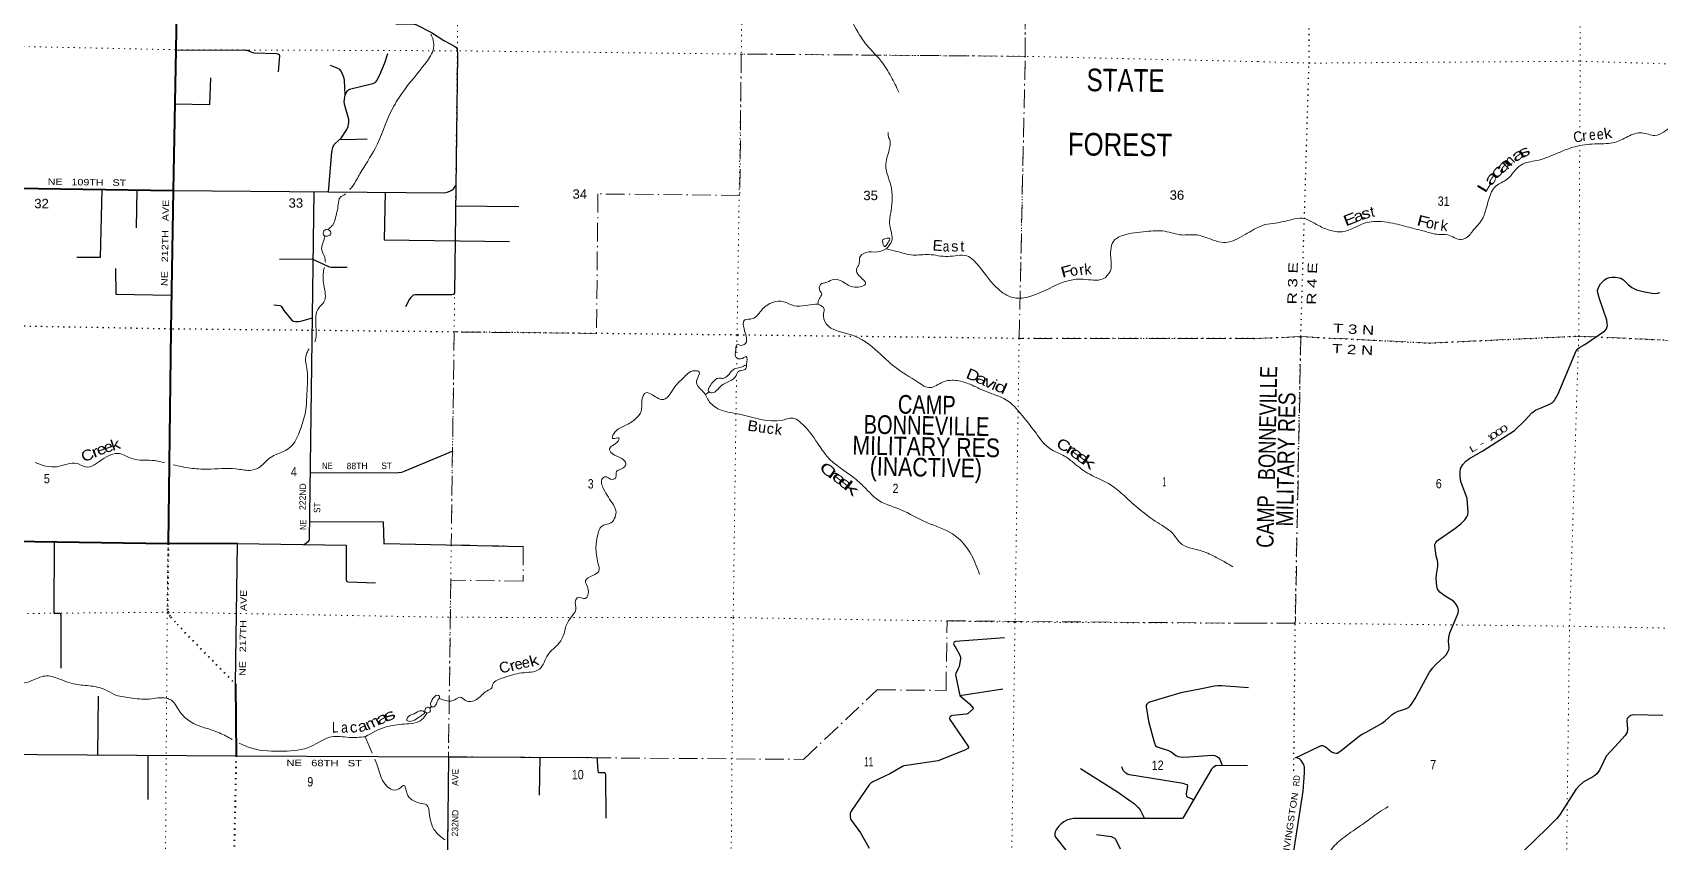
# Model space of a CAD drawing. Header units: feet. Extents: x -481249 to -254670, y -730376 to -544252.
# Drawn here: x -374718 to -344259, y -667549 to -652396 of the extents above; entities that cross this region are included whole.
import ezdxf
from ezdxf.enums import TextEntityAlignment as Align

# ---------------------------------------------------------------- set-up
doc = ezdxf.new("R2010")
doc.units = ezdxf.units.FT
doc.header["$LTSCALE"] = 70
doc.linetypes.add('DOT_DASHED', pattern=[7.7, 5, -1.2, 0.3, -1.2])
doc.linetypes.add('DOTTED', pattern=[1.5, 0.3, -1.2])
for name, color, linetype, lineweight in [('26', 7, 'Continuous', 40), ('27', 7, 'Continuous', 13), ('29', 7, 'Continuous', 25), ('39', 7, 'Continuous', 13), ('41', 7, 'Continuous', 13), ('44', 7, 'DOT_DASHED', 13), ('53', 7, 'DOTTED', 40), ('6', 7, 'DOTTED', 25), ('7', 7, 'DOTTED', 13)]:
    doc.layers.add(name, color=color, linetype=linetype, lineweight=lineweight)
doc.layers.add('30', color=7, linetype='Continuous')

msp = doc.modelspace()

# ---------------------------------------------------------------- linework, layer by layer
at = {"layer": '26'}
for p, q in [((-370879.36, -661970.24), (-372178.45, -661970.88)), ((-370920.41, -664598.3), (-370906.87, -665943.91))]:
    msp.add_line(p, q, dxfattribs=at)
for points in [[(-371950.08, -647445.4), (-371950.2, -647474.36), (-372036.64, -652718.16), (-372083.21, -655353.3), (-372128.49, -657963.97), (-372178.45, -661970.88)], [(-375461.45, -655304.86), (-372083.21, -655353.3)], [(-372178.45, -661970.88), (-372186.84, -661970.74), (-380068.02, -661854.55)]]:
    msp.add_lwpolyline(points, dxfattribs=at)
at = {"layer": '29'}
for p, q in [((-372764.14, -655343.54), (-372775.55, -656051.83)), ((-366797, -655645.26), (-365615.34, -655655.69)), ((-370920.41, -664598.3), (-370879.36, -661970.24)), ((-373489.14, -664828.7), (-373502.9, -665926.39)), ((-357357.62, -664811.77), (-356551.64, -664690.9)), ((-372557.98, -665932.76), (-372560.37, -666763.36)), ((-366929.01, -665961.12), (-366964.19, -668699.3)), ((-365218.51, -665969.95), (-365230.72, -666680.69)), ((-351193.94, -668294.02), (-350931.49, -666603.57))]:
    msp.add_line(p, q, dxfattribs=at)
for points in [[(-367914.08, -652232.08), (-367613.13, -652233.79), (-367544.52, -652243.78), (-367245.76, -652397.64), (-367018.81, -652544.02), (-366828.91, -652643.75), (-366794.1, -652668.71), (-366765.98, -652701.53), (-366761.29, -652814.07), (-366817.53, -657273.44), (-366834.18, -657304.2), (-366866.31, -657311.51), (-367553.93, -657311.15), (-367589.7, -657319.15), (-367610.79, -657335.56), (-367636.57, -657359.01), (-367663.42, -657388.67), (-367736.35, -657536.78)], [(-372035.82, -652719.63), (-370728.74, -652727.24), (-370706.48, -652729.59), (-370687.73, -652733.11), (-370660.2, -652743.08), (-370595.17, -652771.79), (-370575.54, -652777.14), (-370144.07, -652792.12), (-370119.44, -652797.58), (-370101.86, -652808.13), (-370093.66, -652818.68), (-370092.88, -652831.09), (-370116.93, -653133.85)], [(-369179.42, -655378.34), (-369113.6, -654639.12), (-369097.33, -654552.41), (-369071.55, -654496.14), (-369052.38, -654476.79), (-368942.45, -654377.34), (-368833.21, -654212.02), (-368809.07, -654156.16), (-368802.04, -654120.99), (-368797.36, -654076.44), (-368799.48, -654025.19), (-368873.52, -653761.08), (-368880.78, -653692.3), (-368868.23, -653564.88), (-368819.62, -653486.75), (-368800.87, -653468), (-368782.16, -653458.94), (-368348.3, -653354.26), (-368306.38, -653334.35), (-368282.94, -653313.25), (-368271.23, -653296.83), (-368225.27, -653199.21), (-368122.65, -652965.93), (-368065.12, -652787.57)], [(-368868.23, -653564.88), (-368880.75, -653291.29), (-368887.58, -653233.53), (-368939.26, -653118.49), (-368962.58, -653090.5), (-369012.11, -653063.1), (-369137.11, -653016.61)], [(-372054.56, -653731.91), (-371398.51, -653747.57), (-371380.46, -653245.18)], [(-368960.04, -654393.25), (-368860.93, -654398.99), (-368452.97, -654389.53)], [(-373422.87, -655334.09), (-373450.5, -656609.86), (-373888.48, -656612.52)], [(-372083.21, -655353.3), (-366997.37, -655397.16), (-366954.01, -655386.62), (-366908.37, -655369.56), (-366868.92, -655349.98), (-366836.84, -655323.31), (-366792.13, -655259.25)], [(-369631.05, -661988.91), (-369550.12, -661923.12), (-369538.27, -661909.33), (-369530.54, -661892.61), (-369447.93, -655376.03)], [(-368117.24, -655387.5), (-368133.01, -656281.57), (-365790.91, -656312.43)], [(-370095.1, -656639.7), (-369481.11, -656634.58), (-369405.86, -656670.07), (-369177.3, -656780.12), (-369134.62, -656789.4), (-368824.8, -656789.87)], [(-373162.98, -656817.17), (-373159.9, -657299.19), (-372117.28, -657317.92)], [(-348209.58, -663803.03), (-348203.34, -663719.19), (-348186.24, -663637.93), (-348028.09, -663274.42), (-348022, -663229.32), (-348032.36, -663163.22), (-348075.23, -663091.5), (-348117.85, -663047.75), (-348273.01, -662955.6), (-348370.04, -662876.69), (-348412.79, -662821.09), (-348429.55, -662768.74), (-348438.43, -662624.36), (-348432.78, -662546.14), (-348409.49, -662396.46), (-348407.44, -662330.34), (-348412.79, -662286.5), (-348439.36, -662199.16), (-348465.39, -662009.99), (-348465.15, -661983.93), (-348446.98, -661948.65), (-348420.26, -661919.78), (-348396.78, -661899.68), (-348091.1, -661685.83), (-347971.45, -661590.48), (-347905.19, -661524.19), (-347864.58, -661468.59), (-347846.71, -661428.15), (-347838.94, -661378.78), (-347860.29, -661127.07), (-347977.86, -660807.84), (-347989.89, -660714.47), (-347990.68, -660623.94), (-347982.13, -660564.07), (-347939.39, -660487.09), (-347883.34, -660426.82), (-347815.43, -660375.9), (-347567.98, -660229.28), (-346973.81, -659853.21), (-346770.83, -659654.49), (-346650.63, -659522.7), (-346582.23, -659471.4), (-346341.25, -659371.98), (-346265.93, -659334.52), (-346231.74, -659296.03), (-346154.14, -659164.8), (-345815.63, -658358.52), (-345788.26, -658322.02), (-345756.2, -658298.5), (-345656.54, -658240.74), (-345283.77, -657986.69), (-345248.85, -657949.02), (-345238.17, -657904.12), (-345233.65, -657889), (-345234.72, -657838.76), (-345245.31, -657785.32), (-345379.18, -657384.62), (-345413.18, -657271.03), (-345416.38, -657231.47), (-345402.68, -657171.47), (-345365.09, -657103.17), (-345288.15, -657026.19), (-345237.93, -656997.32), (-345193.94, -656984.94), (-345141.75, -656975.94), (-345078.7, -656979.14), (-344983.46, -656996.92), (-344934.44, -657027.26), (-344847.55, -657117.03), (-344776.28, -657172.66), (-344685.45, -657218.64), (-344539.45, -657256.06), (-344356.31, -657282.79), (-344286.86, -657277.44), (-344252.61, -657264.18)], [(-370200.17, -657495.41), (-370085.49, -657510.52), (-370062.78, -657522.21), (-370010.43, -657603.11), (-369870.04, -657779.61), (-369841.75, -657803.62), (-369797.22, -657808.31), (-369734.65, -657806.37), (-369696.44, -657803.62), (-369477.9, -657740.33)], [(-369514.72, -660644.64), (-367868.39, -660640.41), (-367807.17, -660630.97), (-367739.49, -660607.99), (-366842.75, -660230.84)], [(-369526.25, -661554.09), (-368151.98, -661564.66), (-368138.88, -661971.49), (-368120.86, -661969.87), (-365535.31, -662021.76)], [(-374315.21, -661939.36), (-374317.51, -663271.21), (-374213.84, -663272.84), (-374201.71, -663277.62), (-374192.74, -663290.43), (-374190.32, -663307.78), (-374188.24, -664303.38)], [(-370879.36, -661970.24), (-368845.08, -662000.66), (-368846.09, -662651.05), (-368834.59, -662676.66), (-368808.85, -662687.73), (-368299.42, -662702.34)], [(-356518.51, -663733.94), (-357435.42, -663804.61), (-357461.8, -663816.35), (-357474.06, -663837.72), (-357461.8, -663877.32), (-357431.78, -663922.4), (-357365.7, -664043.82), (-357346.95, -664095.41), (-357345.94, -664127.69), (-357372.73, -664273.63), (-357393.84, -664324.2), (-357431.33, -664402.61), (-357435.88, -664427.07), (-357357.62, -664811.77)], [(-350931.49, -666603.57), (-350904.55, -666264.17), (-350905.63, -666164.75), (-350909.9, -666128.4), (-350921.65, -666101.66), (-350967.61, -666030.04), (-350998.59, -666003.3), (-351027.45, -665989.41), (-351074.23, -665982.01), (-350631, -665768.09), (-350585.05, -665752.07), (-350561.55, -665749.93), (-350545.51, -665755.26), (-350516.66, -665767.03), (-350485.67, -665793.75), (-350400.18, -665870.73), (-350352.1, -665891.05), (-350311.5, -665895.33), (-350284.78, -665892.11), (-350190.74, -665827.96), (-349874.44, -665571.37), (-349826.36, -665540.38), (-349750.48, -665498.67), (-349451.28, -665331.88), (-349395.72, -665291.28), (-349263.21, -665169.38), (-349209.79, -665135.18), (-349152.08, -665109.5), (-349023.85, -665071.02), (-348959.74, -665038.96), (-348916.99, -665002.59), (-348888.14, -664960.91), (-348831.5, -664870.02), (-348566.49, -664378.22), (-348504.52, -664294.85), (-348446.81, -664232.82), (-348275.84, -664078.86), (-348253.4, -664052.15), (-348226.69, -664008.32), (-348204.25, -663958.07), (-348198.9, -663924.91), (-348209.58, -663803.03)], [(-357357.62, -664811.77), (-357174.87, -664969.2), (-357102.7, -665058.49), (-357199.28, -665149.5), (-357216.86, -665158.88), (-357240.72, -665163.34), (-357489.92, -665188.19), (-357513.22, -665195.57), (-357534.46, -665209.3), (-357542.37, -665218.97), (-357549.11, -665235.68), (-357549.69, -665249.17), (-357546.58, -665264.71), (-357476.61, -665363.92), (-357196.98, -665774.76), (-357193.72, -665790.58), (-357207.57, -665804.46), (-357250.09, -665831.51), (-357732.83, -666028.6), (-357763.94, -666038.27), (-358358.65, -666123.57), (-358408.47, -666132.36), (-358429.66, -666142.1), (-358670.3, -666280.74), (-358986.24, -666431.36), (-359023.63, -666456.92), (-359056.56, -666489.98), (-359391.9, -666979.94), (-359409.31, -667025.83), (-359411.66, -667070.38), (-359402.28, -667131.35), (-359387.46, -667157.6), (-359218.09, -667384.58), (-359051.92, -667671.35)], [(-351952.26, -664669.61), (-352458.56, -664632.94), (-352527.71, -664631.76), (-352588.75, -664637.82), (-352803.58, -664685.22), (-353218.93, -664764.35), (-353804.12, -664939.69), (-353831.14, -664953.08), (-353859.27, -664976.54), (-353868.65, -664995.3), (-353869.74, -665022.12), (-353825.29, -665298.37), (-353722.66, -665663.62), (-353691.66, -665756.38), (-353664.91, -665774.55), (-353450.19, -665845.51), (-353400.92, -665867.84), (-353316.36, -665937.43), (-353272.03, -665955.74), (-353189.98, -665967.47), (-353069.08, -665966.53), (-352632.03, -665932.29), (-352580.79, -665938.8), (-352533.57, -665962.78), (-352509.74, -665984.17), (-352489.03, -666009.69), (-352446.09, -666128.12)], [(-344192.78, -665191.86), (-344744.17, -665174.75), (-344793.34, -665187.58), (-344833.94, -665213.24), (-344861.73, -665247.45), (-344872.41, -665285.94), (-344859.58, -665448.45), (-344866.01, -665501.91), (-344902.33, -665563.92), (-345026.28, -665700.77), (-345252.82, -665944.53), (-345277.42, -665986.22), (-345308.39, -666060), (-345381.05, -666213.95), (-345433.43, -666281.3), (-345496.46, -666329.42), (-345688.81, -666440.61), (-345762.56, -666503.68), (-345821.31, -666573.18), (-346116.24, -667039.33), (-346146.18, -667079.96), (-346184.63, -667124.86), (-346355.61, -667291.65)], [(-377483.42, -666750.53), (-377470.41, -665935.34), (-377456.35, -665911.9), (-377420.43, -665899.94), (-370906.87, -665943.91)], [(-370906.87, -665943.91), (-366926.13, -665961.13), (-364247.13, -665974.97), (-364167.29, -665980.63), (-364155.85, -665990.45), (-364145.75, -666003.02), (-364144.55, -666042.95), (-364136.19, -666224.68), (-364130.56, -666242.75), (-364111.32, -666255.41), (-364007.02, -666260.1), (-363995.13, -666267.52), (-363989.77, -666299.55), (-363983.99, -667109.69)], [(-351974.4, -666132.95), (-352542.58, -666127.13), (-352570.5, -666134.6), (-352598.64, -666148.67), (-352619.73, -666167.44), (-352643.84, -666192.86), (-353181.89, -667109.37), (-353202.29, -667120.85), (-353268.08, -667121.54), (-355223, -667120.7), (-355293.39, -667130.23), (-355354.34, -667151.34), (-355410.6, -667179.48), (-355458.81, -667217.53), (-355511.41, -667266.26), (-355554.99, -667329.25), (-355570.02, -667367.11), (-355581.74, -667399.95), (-355579.39, -667437.48), (-355567.81, -667470.63), (-355154.31, -667984.01)], [(-355100.27, -666181.57), (-354405.44, -666621), (-354090.14, -666847.04), (-354022.8, -666905.07), (-354001.7, -666926.18), (-353974.65, -666969.15), (-353902.25, -667121.27)], [(-352983.09, -666770.73), (-353079.21, -666727.99), (-353098.06, -666716.08), (-353107.35, -666702.19), (-353111.01, -666663.94), (-353087.76, -666500.83), (-353107.35, -666486.41), (-353175, -666465.09), (-354179.19, -666302.51), (-354219.72, -666288.23), (-354250.19, -666267.12), (-354297.44, -666218.25), (-354326.14, -666153.81)], [(-348906.73, -670439.49), (-348851.84, -670340.84), (-348792, -670233.92), (-348771.17, -670183.15), (-348740.71, -669998.71), (-348715.61, -669932.97), (-348676.59, -669878.97), (-348586.83, -669746.4), (-348108.1, -669113.46), (-348011.4, -669003.87), (-347766.16, -668775.62), (-347716.47, -668738.72), (-347629.38, -668694.36), (-347321.62, -668566.07), (-347260.18, -668530.25), (-347230.26, -668500.31), (-347210.49, -668476.26), (-347137.82, -668322.3), (-346911.28, -667860.43), (-346866.94, -667796.81), (-346795.88, -667723.58), (-346355.61, -667291.65)], [(-354797.16, -667416.87), (-354522.14, -667458.51), (-354496.92, -667466.21), (-354473.48, -667477.94), (-354459.41, -667489.67), (-354445.17, -667508), (-354356.27, -667684.33)]]:
    msp.add_lwpolyline(points, dxfattribs=at)
at = {"layer": '39'}
for p, q in [((-362050.81, -659126.78), (-362122.82, -659185.4)), ((-367280, -665055.92), (-367248.01, -665013.59)), ((-368489.11, -665587.67), (-368358.35, -665893.99))]:
    msp.add_line(p, q, dxfattribs=at)
for points in [[(-358914.53, -647112.96), (-358998.29, -647402.21), (-359262.71, -647630.12), (-359512.58, -647830.41), (-359578.71, -647938.76), (-359620.26, -648217.21), (-359721.16, -648364.74), (-359755.16, -648565.54), (-359727.82, -648897.3), (-359725.05, -649058.96), (-359466.53, -649325.71), (-359329.5, -649569.97), (-359417.28, -649961.18), (-359681.01, -650254.94), (-359747.3, -650471.03), (-359691.27, -650767.47), (-359601.45, -651274.11), (-359553.29, -651664.15), (-359481.35, -651964.92), (-359296.83, -652333.87), (-359133.98, -652586.65), (-358833.02, -652930.1), (-358641.07, -653227.38), (-358500.84, -653511.61)], [(-368777.45, -655338.42), (-368722.39, -655267.75), (-368587.93, -655041.11), (-368304.58, -654566.2), (-367998.62, -653860.32), (-367804.26, -653537.18), (-367353, -652962.02), (-367211.62, -652689.64), (-367216.58, -652537.91), (-367259.92, -652428.58)], [(-351822.42, -656069.01), (-351647, -655995.43), (-351448.7, -655965.4), (-351138.06, -655900.44), (-350943.81, -655876.38), (-350640.96, -656011.75), (-350415.74, -656104.23), (-350165.85, -656122.82), (-349935.01, -656033.01), (-349656.12, -655939.68), (-349466.07, -655937.62), (-349250.31, -655969.89), (-348905.01, -656055.59), (-348655.54, -656120.26), (-348392.01, -656179.08), (-348220.05, -656186.85), (-347970.78, -656273.57), (-347824.08, -656198.92), (-347755.31, -656113.46), (-347621.93, -655962.53), (-347451.91, -655515.39), (-347321.74, -655274.24), (-347112.55, -655146.13), (-346856.11, -654878.23), (-346551.3, -654793.18), (-346119.8, -654635.28), (-345794.75, -654524.39), (-345422.3, -654482.11), (-345095.98, -654453.39), (-344850.98, -654345.69), (-344586.29, -654274.26), (-344344.69, -654324.83), (-344027.14, -654157.74), (-343712.31, -654070.79), (-343339.71, -654012.49), (-343060.02, -653828.99)], [(-358733.47, -656447.54), (-358630.57, -656300.06), (-358668.59, -656001.99), (-358643.14, -655729.19), (-358649.71, -655258.21), (-358744.35, -654893.13), (-358678.27, -654587.26), (-358670.56, -654401.88), (-358695.42, -654345.5), (-358697.94, -654271.63)], [(-369179.94, -656086.39), (-369164.1, -656064.56), (-369096.89, -656002.12), (-369052.73, -655893.31), (-368995.2, -655615.2), (-368958.6, -655484.28), (-368871.53, -655428.24), (-368861.87, -655419.14)], [(-369247.02, -656212.47), (-369277.79, -656151.97), (-369228.52, -656087.16), (-369174.61, -656090.28), (-369136.12, -656164.9), (-369180.92, -656205.87), (-369247.02, -656212.47)], [(-358733.47, -656447.54), (-358536.54, -656495.54), (-358232.07, -656563.74), (-357940.07, -656555.86), (-357580.98, -656591.27), (-357228.96, -656580.65), (-356989.18, -656785.16), (-356635.79, -657205.51), (-356369.04, -657360.7), (-356091.03, -657352.53), (-355303.2, -657039.76), (-355046.88, -657017.17), (-354672.89, -657007.01), (-354542.26, -656872.07), (-354531, -656608.95), (-354458.48, -656281.27), (-354306.87, -656196.64), (-353867.65, -656124), (-353521.75, -656119.24), (-353199.3, -656187.8), (-352945.38, -656185.12), (-352714.76, -656247.78), (-352380.56, -656328.56), (-352027.95, -656188.28), (-351819.92, -656067.96)], [(-369235.45, -656699.89), (-369252.6, -656591.42), (-369305.39, -656432.71), (-369288.01, -656363.24), (-369245.55, -656212.32)], [(-358750.61, -656400.27), (-358701.14, -656330.51), (-358673.53, -656249.28), (-358735.59, -656253.98), (-358806.32, -656292.4), (-358799.25, -656338.44), (-358754.61, -656405.21), (-358750.61, -656400.27)], [(-360013.45, -657482.37), (-359987.43, -657379.06), (-359941.79, -657296.22), (-359976.52, -657233.65), (-359966.18, -657116.15), (-359849.41, -657074.69), (-359710.39, -657019.73), (-359555.29, -657060.87), (-359323.55, -657167.45), (-359120.31, -657099.86), (-359239.32, -656953.73), (-359292.84, -656830.92), (-359245, -656738.14), (-359232.62, -656618.7), (-359118.65, -656517.33), (-358900.55, -656505.91), (-358733.47, -656447.54)], [(-369435.06, -658189.99), (-369414.03, -658126.03), (-369409.34, -658013.48), (-369414.03, -657788.38), (-369414.03, -657708.66), (-369353.71, -657548.96), (-369263.72, -657447.09), (-369236.67, -657294.03), (-369267.16, -657119.82), (-369267.81, -656852.46), (-369255.2, -656799.96)], [(-361355.79, -658631.27), (-361358.47, -658467.75), (-361455.25, -658509.62), (-361542.69, -658483.86), (-361551.76, -658338.03), (-361519.64, -658230.96), (-361489.99, -658247.54), (-361369.54, -658222.12), (-361360.68, -658078.65), (-361380.71, -657780.97), (-361242.28, -657755.92), (-361048.76, -657574.41), (-360654.26, -657438.98), (-360459.89, -657514.86), (-360253.84, -657507.18), (-360059.55, -657487.29), (-360013.45, -657482.37)], [(-360013.45, -657482.37), (-359897.39, -657574.46), (-359906.97, -657654.07), (-359858.97, -657852.58), (-359393.34, -658057.81), (-358890.01, -658377.54), (-358575.82, -658659.41), (-358141.79, -658945.78), (-357909.97, -659048.37), (-357680.04, -658945.42), (-357405.62, -658917.23), (-357165.13, -658986.08), (-356877.88, -659115.76), (-356432.11, -659314.59), (-356271.38, -659473.56), (-355930.17, -659903.63), (-355666.14, -660194.43), (-355398.99, -660329.68), (-355219.76, -660463.1), (-354926.07, -660670.73), (-354524.37, -660874.62), (-354276.56, -661077.3), (-353658.86, -661574.98), (-353345.72, -661808.95), (-353230.74, -661956.99), (-352857.78, -662098.44), (-352582.24, -662213.91), (-352384.51, -662321.78), (-352244.24, -662404.5)], [(-372084.56, -660492.56), (-371766.55, -660555.17), (-371449.14, -660575.75), (-370909.3, -660569.05), (-370656.02, -660598.27), (-370485.15, -660549.96), (-370299.93, -660384.23), (-369889.66, -660159.36), (-369717.99, -659871.65), (-369636.96, -659617.97), (-369592.65, -659401.42), (-369585.18, -659228), (-369578.09, -658726.3), (-369596.83, -658440.23), (-369539.69, -658318.35)], [(-367105.38, -664865.98), (-366814.14, -664895.99), (-366713.19, -664846.22), (-366612.49, -664908.17), (-366408.21, -664888.49), (-366211.16, -664730.99), (-366121.97, -664669.01), (-366100.67, -664603.61), (-365900.35, -664482.1), (-365560.72, -664391.41), (-365229.52, -664322.5), (-365066.13, -664048.59), (-364862.02, -663837.37), (-364759.84, -663626.02), (-364733.67, -663516.84), (-364609.72, -663315.92), (-364545.38, -663197.56), (-364554.26, -663041.75), (-364504.99, -662976.94), (-364371.48, -662997.68), (-364314.18, -662831.29), (-364364.74, -662660.65), (-364226.91, -662565.76), (-364115.34, -662484.29), (-364132.21, -662328.32), (-364131.23, -661779.69), (-364064.62, -661647.4), (-363893.43, -661583.14), (-363811.27, -661473.13), (-363794.89, -661353.76), (-363842.69, -661245.03), (-364026.56, -660943.93), (-364046.63, -660747.99), (-364010.07, -660718.82), (-363857.17, -660769.89), (-363796.31, -660725.27), (-363786.25, -660621.74), (-363701.41, -660577.62), (-363611.42, -660475.75), (-363685.31, -660372.46), (-363869.38, -660280.84), (-363913.5, -660188.14), (-363868.54, -660139.2), (-363754.78, -660047.8), (-363737.72, -659994.29), (-363815.8, -660000.64), (-363861.76, -659999.69), (-363836.06, -659914.43), (-363649.29, -659770.69), (-363438.9, -659645.39), (-363323.81, -659488.18), (-363303.24, -659259.17), (-363234.95, -659142.88), (-363113.83, -659183.32), (-362901.71, -659271.53), (-362695.04, -659032.44), (-362535.84, -658868.16), (-362331.2, -658730.78), (-362237.69, -658752.68), (-362287.07, -658923.23), (-362251.3, -659033.7), (-362161.19, -659125.36), (-362041.1, -659317.4), (-361824.26, -659469.56), (-361483.99, -659546.48), (-360678.6, -659655.04), (-360450.18, -659627.87), (-360331.81, -659706.16), (-360015.74, -660093.81), (-359844.62, -660332.8), (-359327.18, -660746.59), (-359113.22, -660942.58), (-358925, -661126.06), (-358473.35, -661331), (-357964.59, -661579.02), (-357496.99, -661786.28), (-357137.21, -662186.81), (-356986.54, -662549.07)], [(-362057.85, -659055.69), (-361993.91, -658957.27), (-361860.21, -658868.28), (-361796.39, -658875.6), (-361721.74, -658841.24), (-361623.64, -658733.55), (-361556.79, -658689.06), (-361432.23, -658657.74), (-361357.74, -658631.36), (-361362.85, -658687.12), (-361445.61, -658727.29), (-361512.11, -658753.83), (-361537.08, -658803.19), (-361629.15, -658909.01), (-361784.52, -658981.58), (-361890.45, -659081.13), (-361993.71, -659146.81), (-362063, -659113.44), (-362064.24, -659075.51), (-362057.85, -659055.69)], [(-374668.91, -660453.48), (-374262.66, -660529.09), (-373885.67, -660469.11), (-373725.06, -660534.31), (-373416.49, -660397.09), (-373092.4, -660284.14), (-372860.34, -660374.76), (-372427.4, -660415.71), (-372246.53, -660453.25)], [(-382185.68, -666891.94), (-382031.3, -666968.98), (-381929.32, -666967.12), (-381785.22, -666858.39), (-381637.17, -666851.5), (-381536.43, -666711.95), (-381507.18, -666548.96), (-381399.65, -666369.65), (-381402.18, -666196.02), (-381364.34, -666103.04), (-381258.44, -666105.25), (-381086.84, -666220.55), (-380899.91, -666068.83), (-380587.49, -665939.67), (-380427.61, -665841.25), (-380423.46, -665633.85), (-380347.98, -665457.86), (-380205.32, -665420.93), (-379973.62, -665529.5), (-379674.42, -665661.43), (-379458.31, -665649.97), (-379261.1, -665684.01), (-379166.43, -665847.59), (-378985.6, -665901.23), (-378807.34, -665683.49), (-378662.96, -665560.81), (-378582.68, -665544.53), (-378262.47, -665625.02), (-377981.26, -665656.82), (-377899.5, -665566.74), (-377851.47, -665464), (-377865.34, -665258.21), (-377757.01, -665138.77), (-377444.24, -664991.67), (-377087.7, -664955.21), (-376464.03, -664754.73), (-375962.4, -664659.44), (-375502.13, -664533.37), (-375142.72, -664453.07), (-375024.87, -664557.28), (-374702.38, -664524.1), (-374458.98, -664447.37), (-374301.61, -664474.59), (-373952.26, -664597.59), (-373661.14, -664633.58), (-373362.71, -664703.65), (-373190.59, -664793.02), (-372896.03, -664857.02), (-372532.7, -664880.55), (-372212.57, -664865.28), (-372119.42, -664905.13), (-371951.97, -665128.08), (-371765.54, -665301.55), (-371216.15, -665516.5), (-370978.92, -665639.17)], [(-367105.38, -664865.98), (-367100.54, -664824.18), (-367148.26, -664811.22), (-367207.08, -664853.88), (-367256.67, -664934.65), (-367269.69, -664986.25), (-367222.58, -665029.13), (-367157.44, -664970.63), (-367136.3, -664913.22), (-367105.34, -664863.98)], [(-368489.11, -665587.67), (-368099.6, -665403.89), (-367762.72, -665351.05), (-367427.17, -665264.28), (-367334.86, -665146.5)], [(-367510.61, -665238.6), (-367637.73, -665297.8), (-367709.34, -665280.34), (-367698.31, -665228.7), (-367574.99, -665159.45), (-367435.89, -665100.5), (-367378.5, -665129.63), (-367427.57, -665184.47), (-367510.61, -665238.6)], [(-367334.86, -665146.5), (-367371.95, -665101.83), (-367359.12, -665060.2), (-367302.58, -665031.45), (-367271.41, -665072), (-367274.28, -665115.84), (-367334.86, -665146.5)], [(-370849.68, -665705.95), (-370794.71, -665732.77), (-370614.2, -665802.37), (-370013.65, -665858.78), (-369508.19, -665771.56), (-369124.72, -665588.02), (-368791.12, -665598.96), (-368487.27, -665586.8)], [(-368308.71, -666010.26), (-368301.94, -666026.13), (-368012.92, -666566.84), (-367858.99, -666566.06), (-367759.69, -666498.3), (-367727.16, -666570.8), (-367706.85, -666655.02), (-367464.52, -666831.65), (-367345.15, -666860.08), (-367283.17, -667058.88), (-367183.09, -667352.25), (-367000.62, -667519.58)], [(-351148.17, -670282.23), (-351037.42, -670181.52), (-350853.08, -669922.89), (-350766.68, -669655.25), (-350758.66, -669428.89), (-350725.88, -669118.62), (-350703.7, -668874.36), (-350693.52, -668629.99), (-350647.42, -668396), (-350585.34, -668164.18), (-350525.35, -667942.36), (-350437.61, -667748.87), (-350225.51, -667518.59), (-349917.46, -667295.3), (-349661.79, -667113.56), (-349508.78, -667002.91), (-349339.79, -666896.43)]]:
    msp.add_spline(points, degree=3, dxfattribs=at)
at = {"layer": '44'}
msp.add_line((-351853.26, -658127.47), (-350973.58, -658092.43), dxfattribs=at)
for points in [[(-356132.74, -652842.73), (-356129.94, -651522.71), (-358769.9, -651501.37), (-358767.1, -650181.35), (-358437.1, -650184.02), (-358434.32, -648872.12), (-357444.34, -648887.48), (-357447.11, -650192.02), (-356127.13, -650202.69), (-356121.58, -647587.85), (-351695.02, -647670.52)], [(-356132.74, -652842.73), (-361448.98, -652799.76), (-361477.94, -655446.66), (-364132.19, -655419.91), (-364161.24, -658034.28), (-366824.21, -658004.69), (-366879.34, -661992.59), (-365535.31, -662021.76), (-365531.98, -662674.8), (-366886.37, -662656.05), (-366931.48, -665961), (-360284.88, -666011.4), (-358902.69, -664707.74), (-357615.94, -664719.67), (-357597.19, -663416.21), (-351933.97, -663461.17)], [(-351853.26, -658127.47), (-356246.63, -658125.81), (-356132.74, -652842.73)], [(-350973.58, -658092.43), (-351074.52, -663358.23), (-351075.04, -663376.66), (-351077.48, -663459.91), (-351933.97, -663461.17)], [(-350973.58, -658092.43), (-348570.19, -658213.25), (-345770.5, -658083.62), (-340485.59, -658320.14)]]:
    msp.add_lwpolyline(points, dxfattribs=at)
at = {"layer": '53'}
msp.add_line((-370906.87, -665943.91), (-370963.15, -668560.35), dxfattribs=at)
msp.add_lwpolyline([(-372178.45, -661970.88), (-372191.88, -663191.83), (-372186.55, -663235.56), (-372179.08, -663259.03), (-372153.48, -663310.33), (-372130.04, -663342.23), (-372012.93, -663478.85), (-370920.41, -664598.3)], dxfattribs=at)
at = {"layer": '6'}
for points in [[(-351104.46, -666224.74), (-351077.48, -663459.91), (-350973.58, -658092.43), (-350819.86, -652969.94), (-350792.74, -647687.85), (-350810.86, -645234.85), (-350752.54, -642510.09), (-350703.4, -637866.63)], [(-351853.26, -658127.47), (-356246.45, -658127.38), (-361528.28, -658063.19), (-366824.21, -658004.69), (-372126.22, -657950.05), (-377441.33, -657851.25), (-382408.54, -657847.48), (-383840.14, -657803.43)], [(-351853.26, -658127.47), (-350973.58, -658092.43), (-348570.19, -658213.25), (-345770.5, -658083.62), (-340485.59, -658320.14), (-335345.31, -658400.86), (-330059.35, -658519.16), (-324791.66, -658667.32), (-319871.69, -658806.04)]]:
    msp.add_lwpolyline(points, dxfattribs=at)
at = {"layer": '7'}
for points in [[(-371759.53, -637539.23), (-371905.19, -642203.31), (-371950.08, -647445.51), (-372039.57, -652718.7), (-372126.22, -657950.05), (-372196.36, -663255.57), (-372234.06, -668537.82), (-372334.65, -673866.64)], [(-366537.06, -637622.21), (-366627.55, -642277.39), (-366700.58, -647427.23), (-366766.85, -652738.81), (-366824.21, -658004.69), (-366899.15, -663350.01), (-366962.38, -668609.78), (-367062.38, -673908.69), (-367160.73, -679225.59), (-367213.58, -683266.57)], [(-361114.53, -637707.13), (-361306.05, -642356.38), (-361369.08, -647506.42), (-361448.98, -652799.76), (-361528.28, -658063.19), (-361536.68, -658681.76)], [(-355830.72, -637788.66), (-356004.56, -642436.94), (-356121.58, -647587.85), (-356132.74, -652842.73), (-356246.45, -658127.38), (-356324.75, -663440.71), (-356397.97, -668700.27), (-356488.05, -674003.38), (-356594.4, -679020.56)], [(-345749.26, -654169.64), (-345742.55, -652933.8), (-345746.3, -647747.58), (-345555.71, -642529.28), (-345555.59, -637943.76)], [(-351774.79, -652942.14), (-356132.74, -652842.73), (-361448.98, -652799.76), (-366766.85, -652738.81), (-372039.57, -652718.7), (-377402.4, -652606.93), (-382316.7, -652456.63), (-383751.77, -652450.16)], [(-351774.79, -652942.14), (-350819.86, -652969.94), (-345742.55, -652933.8), (-340435, -653098.4), (-335208.65, -653171.99), (-329950.58, -653277.98), (-324656.58, -653392.34), (-319800.7, -653644.78)], [(-346213.84, -683561.12), (-346135.13, -679447.85), (-346039.49, -674108.34), (-346010.63, -668856.32), (-345942.99, -663516.53), (-345770.5, -658083.62), (-345751.1, -654508.87)], [(-361538.29, -658800.15), (-361600.14, -663354.7), (-361644.67, -668578.95), (-361718.09, -672749.19)], [(-383927.51, -663095.68), (-382492.27, -663132.76), (-377440.38, -663299.9), (-372196.36, -663255.57), (-366899.15, -663350.01), (-361600.14, -663354.7), (-356324.75, -663440.71), (-351933.97, -663461.66)], [(-319944.05, -664066.2), (-324814.69, -663939.43), (-330084.85, -663843.35), (-335438.82, -663724.36), (-340696.92, -663622.39), (-345942.99, -663516.53), (-351077.48, -663459.91), (-351933.97, -663461.66)]]:
    msp.add_lwpolyline(points, dxfattribs=at)

# ---------------------------------------------------------------- texts
at = {"layer": '27', "width": 1.25}
for s, rotation, p in [('NE   109TH   ST', 359.179, (-374435.79, -655249.56)), ('NE   212TH   AVE', 89.006, (-372191, -657145.94))]:
    msp.add_text(s, height=120, rotation=rotation, dxfattribs=at).set_placement(p)
at = {"layer": '30'}
for s, rotation, width, p in [('0', 32.331, 1.7, (-347138.4, -659873.42)), ('1', 32.331, 0.85, (-347394.52, -660036.65)), ('0', 32.331, 1.7, (-347327.86, -659994.46)), ('0', 32.331, 1.7, (-347228.86, -659931.8)), ('L', 30.648, 1.55, (-347716.19, -660235.73)), ('-', 32.331, 1.65, (-347555.09, -660138.93))]:
    msp.add_text(s, height=120, rotation=rotation, dxfattribs=dict(at, width=width)).set_placement(p, align=Align.CENTER)
for s, rotation, width, p in [('NE', 0.147, 0.85, (-369296.42, -660574.08)), ('ST', 0.147, 0.95, (-368185.79, -660571.23)), ('ST', 89.274, 0.95, (-369332.85, -661394.74)), ('NE', 89.274, 0.85, (-369594.8, -661715.58)), ('NE   217TH   AVE', 89.105, 1.25, (-370729.85, -664449.75)), ('NE   68TH   ST', 359.752, 1.3, (-369964.72, -666136.66)), ('RD', 87.175, 0.85, (-350999.83, -666515.41)), ('NE  LIVINGSTON  ', 81.175, 1.25, (-351265.67, -668226.91))]:
    msp.add_text(s, height=120, rotation=rotation, dxfattribs=dict(at, width=width)).set_placement(p)
for s, rotation, p in [('88TH', 0.147, (-368837.15, -660575.49)), ('222ND', 89.274, (-369604.35, -661340.56)), ('AVE', 89.311, (-366746.22, -666509.2)), ('232ND', 89.311, (-366750.78, -667456.51))]:
    msp.add_text(s, height=120, rotation=rotation, dxfattribs=at).set_placement(p)
at = {"layer": '41'}
for s, rotation, width, p in [('C', 10.493, 0.9, (-345851.16, -654463.09)), ('e', 4.626, 0.8, (-345568.05, -654413.47)), ('e', 4.973, 0.85, (-345422.88, -654403.13)), ('k', 10.054, 1.1, (-345280.41, -654393.98)), ('s', 27.481, 1.65, (-346850.3, -654764.86)), ('a', 47.441, 2.05, (-347210.97, -655066.42)), ('a', 31.914, 1.65, (-346962.3, -654832.26)), ('a', 53.036, 1.8, (-347413.36, -655286.42)), ('c', 53.39, 1.9, (-347303.76, -655164.36)), ('L', 59.142, 1.55, (-347518.42, -655416.23)), ('E', 21.26, 1.4, (-350132.06, -656029.57)), ('a', 19.242, 1.25, (-349951.48, -655953.78)), ('s', 14.465, 1.25, (-349813.39, -655899.96)), ('F', 345.55, 1.4, (-348816.48, -656001.05))]:
    msp.add_text(s, height=200, rotation=rotation, dxfattribs=dict(at, width=width)).set_placement(p)
for s, rotation, p in [('r', 5.79, (-345697.46, -654431.49)), ('m', 45.349, (-347101.56, -654967.58)), ('t', 12.1, (-349650.88, -655855.21)), ('o', 347.136, (-348644.1, -656044.7)), ('r', 351.722, (-348497.66, -656081.61)), ('k', 353.089, (-348366.83, -656103.87))]:
    msp.add_text(s, height=200, rotation=rotation, dxfattribs=at).set_placement(p)
for s, rotation, width, p in [('E', 356.04, 1.05, (-357779.1, -656483.7)), ('a', 0.319, 0.8, (-357615.56, -656498.11)), ('F', 15.296, 1.4, (-355329.83, -656962.56)), ('r', 10.174, 1.05, (-355059.88, -656935.92)), ('D', 338.206, 1.25, (-357147.12, -658906.64)), ('a', 335.719, 1.4, (-356985.98, -658977.3)), ('v', 335.688, 1.4, (-356843.91, -659043.47)), ('i', 336.129, 1.1, (-356745.69, -659088.04)), ('d', 336.129, 1.5, (-356626.53, -659131.66)), ('B', 351.401, 1.1, (-361246.57, -659865.56)), ('k', 18.236, 1.3, (-373137.03, -660207.78)), ('C', 332.22, 1.3, (-355460.14, -660212.19)), ('C', 24.234, 1.2, (-373650.76, -660403.23)), ('r', 21.808, 1.4, (-373510.22, -660341.4)), ('e', 20.029, 1.2, (-373399.28, -660293.96)), ('e', 17.997, 1.15, (-373270.37, -660250.09)), ('r', 329.834, 1.65, (-355328.38, -660288.33)), ('e', 323.301, 1.7, (-355226.95, -660359.98)), ('e', 323.371, 1.7, (-355113.97, -660441.06)), ('k', 324.367, 1.9, (-355004.4, -660521.65)), ('C', 320.406, 1.6, (-359888.81, -660668.84)), ('r', 323.966, 1.85, (-359776.75, -660753.18)), ('e', 323.966, 1.7, (-359673.19, -660824.9)), ('e', 323.122, 1.7, (-359561.91, -660912.68)), ('k', 320.062, 2.05, (-359452.58, -661006.78)), ('C', 16.801, 1.05, (-365852.66, -664379.45)), ('r', 15.585, 1.2, (-365706.77, -664346.94)), ('k', 15.601, 1.25, (-365306.53, -664256.65)), ('m', 25.259, 1.2, (-368315.1, -665410.16)), ('a', 27.259, 1.5, (-368133.05, -665327.53)), ('s', 26.531, 1.6, (-367994.24, -665269.94)), ('L', 1.204, 0.8, (-369049.68, -665507.79)), ('a', 2.393, 0.85, (-368874.09, -665511.89)), ('c', 9.292, 1.05, (-368693.85, -665506.95)), ('a', 17.292, 1.2, (-368515.14, -665481.97))]:
    msp.add_text(s, height=200, rotation=rotation, dxfattribs=dict(at, width=width)).set_placement(p, align=Align.CENTER)
for s, rotation, p in [('s', 3.258, (-357447.67, -656497.59)), ('t', 0.328, (-357310.24, -656498.46)), ('o', 12.899, (-355201.76, -656947.83)), ('k', 5.414, (-354950.3, -656928.71)), ('u', 353.249, (-361068.6, -659890.82)), ('c', 353.249, (-360914.58, -659912.64)), ('k', 353.249, (-360764.46, -659931.38)), ('e', 13.315, (-365598.28, -664319.61)), ('e', 11.05, (-365466.58, -664291.75))]:
    msp.add_text(s, height=200, rotation=rotation, dxfattribs=at).set_placement(p, align=Align.CENTER)
at = {"layer": '44'}
for s, height, rotation, width, p in [('STATE', 423.5, 359.433, 0.8, (-354986.05, -653495.28)), (' FOREST', 423.5, 359.433, 0.85, (-355469.6, -654695.96)), ('BONNEVILLE', 318.1, 88.891, 0.8, (-351455.81, -660782.71)), ('MILITARY RES', 318.1, 88.891, 0.85, (-351117.97, -661650.91)), ('CAMP', 318.1, 88.891, 0.8, (-351485.92, -662050.93))]:
    msp.add_text(s, height=height, rotation=rotation, dxfattribs=dict(at, width=width)).set_placement(p)
for s, width, p in [('CAMP', 0.8, (-357978.82, -659544.26)), ('BONNEVILLE', 0.8, (-357984.48, -659931.76)), ('MILITARY RES', 0.85, (-357990.25, -660326.48)), ('(INACTIVE)', 0.85, (-357995.9, -660713.99))]:
    msp.add_text(s, height=350, rotation=358.891, dxfattribs=dict(at, width=width)).set_placement(p, align=Align.CENTER)
at = {"layer": '6', "width": 1.35}
for s, rotation, p in [('R 3 E', 88.281, (-351051.36, -657490.91)), ('R 4 E', 88.281, (-350689.41, -657497.48)), ('T 3 N', 357.122, (-350374.16, -658022.44)), ('T 2 N', 357.122, (-350392.89, -658402.94))]:
    msp.add_text(s, height=175, rotation=rotation, dxfattribs=at).set_placement(p)
at = {"layer": '7'}
for s, width, p in [('34', 1.05, (-364609.41, -655509.83)), ('35', 1.05, (-359164.35, -655536.12)), ('36', 1.05, (-353429.71, -655528.7)), ('32', 1.05, (-374686.23, -655687.33)), ('33', 1.05, (-369925.24, -655677.61)), ('5', 0.85, (-374506.93, -660840.15)), ('4', 0.85, (-369881.06, -660710.58)), ('3', 0.85, (-364323.29, -660937.28)), ('2', 0.85, (-358617.06, -661024.73)), ('1', 0.4, (-353563.37, -660899.72)), ('6', 0.85, (-348445.64, -660933.45)), ('11', 0.65, (-359147.85, -666142.58)), ('12', 0.85, (-353763.92, -666208.93)), ('7', 0.85, (-348550.08, -666197.2)), ('9', 0.85, (-369573.86, -666518.69)), ('10', 0.85, (-364621.43, -666383.2))]:
    msp.add_text(s, height=175, dxfattribs=dict(at, width=width)).set_placement(p)
at = {"layer": '7', "width": 0.85}
msp.add_text('31', height=175, rotation=359.413, dxfattribs=at).set_placement((-348411.15, -655641.41))

doc.saveas('drawing.dxf')
